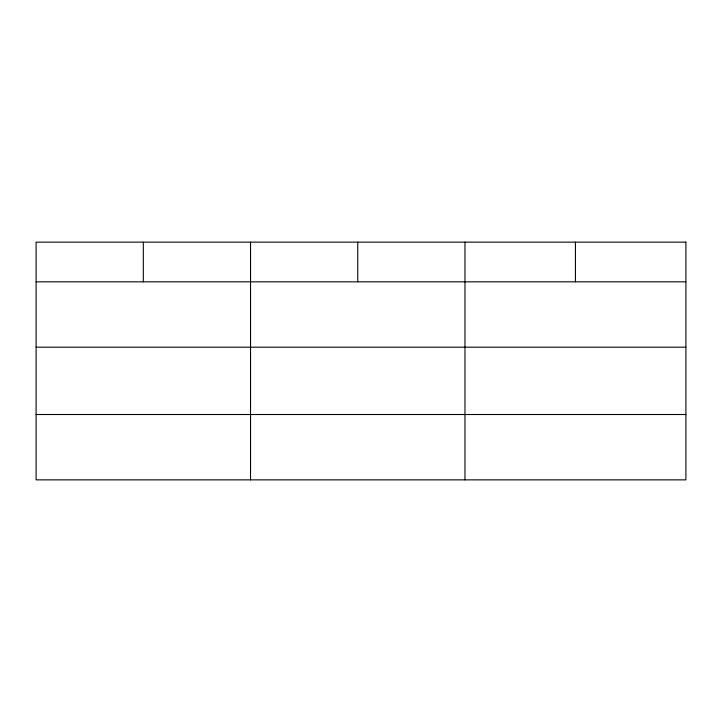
<?xml version="1.0" encoding="UTF-8"?>
<svg xmlns="http://www.w3.org/2000/svg" width="722" height="722" viewBox="0 0 722 722"><rect width="100%" height="100%" fill="white"/><g stroke="black" fill="none" stroke-linecap="round" stroke-linejoin="round"><path stroke-width="1.08" d="M36.1 281.833L685.9 281.833M36.1 347.183L685.9 347.183M36.1 414.509L685.9 414.509M575.434 242.141L575.434 281.833M464.968 242.141L464.968 479.859M357.751 242.141L357.751 281.833M250.534 242.141L250.534 479.859M143.317 242.141L143.317 281.833M685.9 242.141L36.1 242.141L36.1 479.859L685.9 479.859L685.9 242.141"/></g></svg>
